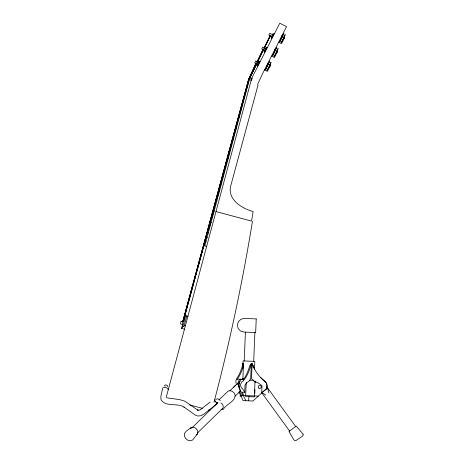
<?xml version="1.0" encoding="UTF-8"?>
<svg xmlns="http://www.w3.org/2000/svg" width="464" height="464" viewBox="0 0 464 464"><rect width="100%" height="100%" fill="white"/><g stroke="black" fill="none" stroke-linecap="round" stroke-linejoin="round"><path stroke-width="0.7" d="M242.869 365.789L243.072 360.905L254.829 361.398L254.504 369.071M242.892 368.242L242.956 366.798M243.014 365.354L243.107 363.184A38.245 19.123 -87.6 0 1 238.096 376.397L236.565 378.752L235.84 380.903L236.315 384.743M243.107 363.184L243.42 365.591L242.887 378.369L242.266 379.297M244.209 360.951L245.415 332.131M243.739 395.496L242.266 392.208L244.731 392.312L245.038 384.934L246.703 382.846L249.557 380.66L250.676 378.694L251.314 363.527L249.661 365.852L248.965 368.312A38.245 19.123 -87.6 0 1 243.113 380.097M246.256 382.382L245.589 396.523L254.371 396.894L255.003 381.362M240.938 395.38L242.985 400.594L252.979 401.012L266.208 388.849L267.09 386.036L266.446 383.16L264.451 380.99A38.245 38.245 0 0 1 252.138 363.561L251.505 378.728L253.518 380.335L253.495 380.822L258.912 383.357L261.98 385.648L261.667 393.02M253.124 367.424L253.182 366.003M253.692 361.346L254.898 332.531M254.811 393.13L254.962 389.598M255.258 382.533L255.316 381.118M248.617 400.832L248.959 396.668M252.462 221.351C242.533 282.182 229.68 342.536 214.02 402.149M184.005 318.855L184.249 317.939M184.475 329.196L181.557 328.413L182.654 324.324M183.384 321.593L185.032 315.456L187.943 316.239M181.557 328.413L182.746 326.778L185.728 315.648M209.734 226.026L210.273 224.013M212.686 215.035L213.225 213.017M217.952 195.425L218.492 193.407M224.158 172.33L224.698 170.317M228.88 154.738L229.425 152.72M234.245 134.763L234.79 132.745M240.253 112.404L240.793 110.386M204.821 245.914L249.371 79.663M186.841 315.943L184.098 326.186L182.746 326.778M166.176 397.48L251.691 78.317L279.78 23.2L286.543 26.645L262.595 73.596L257.543 84.494M182.706 321.61L248.582 79.431L255.989 63.063M182.81 321.639L248.64 79.448L256.029 64.015M182.874 321.656L248.721 79.477L256.447 63.411M183.025 321.697L248.872 79.53L256.267 63.185M244.313 97.046L183.379 321.047L248.959 79.564L256.551 64.026M244.69 95.648L246.21 90.068M246.587 88.67L248.489 81.693M243.42 365.591L242.724 368.051A38.245 19.123 -87.6 0 1 236.872 379.836L238.328 379.129L243.472 379.349M258.042 85.022L230.364 187.259C228.369 200.245 242.33 208.58 253.112 211.555L251.546 221.102L215.986 211.578M248.768 79.495L256.174 63.139M256.151 63.922L249.354 78.944L256.685 63.522M256.952 62.089L263.111 49.225M257.062 62.124L263.216 49.259M256.586 63.469L248.89 79.541L256.511 64.003M257.201 62.182L263.355 49.329M257.3 62.234L263.146 50.031M248.681 79.46L256.314 63.922M257.224 61.967L263.279 49.665M264.19 47.711L270.245 35.409M270.437 35.502L257.143 62.71L263.506 49.776M264.138 48.482L270.466 35.531M257.433 66.213L260.02 61.149M264.492 52.362L267.078 47.293M271.55 38.512L274.137 33.443M197.681 433.469L192.775 439.918L189.979 440.8L187.549 440.069L185.484 438.271L184.347 435.882L184.44 433.538L186.128 431.218L191.069 427.692M233.322 387.701L235.584 385.213L237.22 384.285L240.079 381.483M219.002 399.852L228.126 391.14L230.069 390.659L232.261 391.314L234.123 392.938L235.149 395.096C235.416 401.714 226.142 404.034 223.41 409.167M191.528 428.289L217.964 402.445M229.883 390.787L235.584 385.213M234.981 396.279L240.166 391.216L238.531 384.337L239.488 383.403M197.67 432.773L222.546 408.448M210.186 402.039L200.465 409.602L199.363 410.176L197.49 409.915L198.192 410.396L184.759 401.145L179.44 399.574L166.941 397.839M214.426 400.02L217.135 403.75L203.534 414.34L200.883 415.721L197.803 416.046L195.437 415.181L183.97 407.056L184.695 407.549C177.834 402.224 166.002 407.601 161.054 399.806L160.846 396.453L162.655 388.281A2.848 1.45 12.5 0 1 165.909 387.62A2.848 1.45 12.5 0 1 168.159 389.702M262.421 392.092L267.653 388.293L266.4 386.564M215.673 399.429L217.477 398.808L219.339 399.376L220.278 400.797M239.76 391.326L240.166 391.216M242.463 379.152L243.78 379.21M221.113 409.787L223.056 409.306M242.341 378.346L244.563 378.438M249.388 380.161L253.883 380.347M240.108 395.345L258.309 396.111M240.068 396.297L241.06 396.337M245.613 92.423L245.468 92.974M242.167 105.253L242.307 105.879L242.022 105.804M239.018 116.986L239.163 117.612L238.873 117.531M235.967 128.348L236.118 128.975L235.816 128.893M233.212 138.608L233.369 139.241L233.061 139.159M230.451 148.874L230.614 149.507L230.306 149.42M227.992 158.038L228.16 158.671L227.847 158.584M225.632 166.831L225.806 167.469L225.481 167.382M223.364 175.264L223.544 175.902L223.219 175.81M221.2 183.326L221.531 183.413L221.38 183.964L221.05 183.877M219.228 190.658L219.565 190.745L219.42 191.296L219.083 191.209M217.361 197.623L217.697 197.71L217.552 198.261L217.216 198.169M215.493 204.583L215.835 204.676L215.685 205.227L215.342 205.134M213.817 210.818L214.165 210.911L214.014 211.456L213.666 211.364M212.239 216.682L212.593 216.775L212.442 217.326L212.094 217.233M210.766 222.181L211.12 222.273L210.969 222.824L210.615 222.732M209.386 227.308L209.74 227.406L209.595 227.957L209.241 227.859M208.011 232.441L208.365 232.539L208.22 233.09L207.86 232.992M206.729 237.208L207.089 237.301L206.944 237.852L206.579 237.759M205.546 241.605L205.912 241.703L205.767 242.254L205.401 242.156M204.456 245.816L206.654 246.401M184.341 325.293L185.438 325.589M189.84 404.956L202.304 408.297M208.539 409.967L209.925 410.338M281.938 35.687L282.895 36.175M281.828 35.902L282.785 36.389M273.789 34.121L272.942 33.692L271.051 37.398L271.898 37.828M272.472 34.614L269.764 33.24L268.818 35.096L271.527 36.476M272.438 34.684L273.284 35.113M271.492 36.54L272.339 36.969M278.609 42.212L281.486 43.68L284.078 38.587A1.612 1.612 0 0 0 283.997 36.975M274.879 49.538L275.836 50.025M274.769 49.752L275.726 50.24M266.73 47.978L265.884 47.543L263.993 51.249L264.84 51.684M266.226 48.969L262.705 47.09L261.76 48.946L264.468 50.327M264.434 50.39L265.28 50.82M271.55 56.063L274.427 57.53L277.02 52.438A1.612 1.612 0 0 0 276.938 50.831M267.821 63.388L268.778 63.881M259.672 61.828L258.825 61.399L256.934 65.105L257.781 65.534M258.355 62.321L255.647 60.941L254.701 62.802L257.41 64.183M258.32 62.391L259.167 62.82M257.375 64.241L258.222 64.676M264.492 69.919L267.368 71.381L269.961 66.294A1.612 1.612 0 0 0 269.88 64.682M265.82 395.108L261.841 392.515M260.478 377.331L264.451 380.99A5.696 5.696 0 0 1 266.208 388.849M215.806 401.905L214.438 400.391L214.583 400.681M266.609 386.506L295.701 426.549M261.731 392.706L289.559 431.015M243.258 395.479L245.903 400.716M216.166 402.433L216.311 402.729M267.653 388.293L268.894 392.875M244.731 392.312L242.626 388.832L241.338 387.805L240.416 384.917L241.576 382.116L242.95 381.199L246.303 376.739A38.245 19.123 -87.6 0 0 251.314 363.527M242.759 395.456L239.285 387.718A5.696 2.848 -87.6 0 1 242.104 379.291M239.708 391.535L241.442 395.403M238.983 392.068L240.456 395.363M252.138 363.561L254.26 368.532M238.531 384.337L239.012 387.939M269.706 66.161A1.328 1.328 0 0 1 269.248 66.671M267.339 64.954A1.328 1.328 0 0 1 268.453 64.235M269.77 64.896A1.612 1.612 0 0 1 269.851 66.509M269.532 65.053A1.328 1.328 0 0 1 269.137 66.886M267.09 65.842A1.328 1.328 0 0 1 268.343 64.45M269.282 65.32A1.137 1.137 0 0 1 268.952 66.897M267.194 66.004A1.137 1.137 0 0 1 267.316 65.424M276.695 50.982A1.328 1.328 0 0 1 276.764 52.31M276.828 51.046A1.612 1.612 0 0 1 276.909 52.652M276.799 51.852A1.328 1.328 0 0 1 275.541 53.25M274.357 52.647A1.328 1.328 0 0 1 275.401 50.599M276.341 51.469A1.137 1.137 0 0 1 276.01 53.041M274.433 52.71A1.137 1.137 0 0 1 274.769 51.133M283.753 37.132A1.328 1.328 0 0 1 283.365 38.964M281.457 37.253A1.328 1.328 0 0 1 282.57 36.528M283.887 37.19A1.612 1.612 0 0 1 283.968 38.802M283.643 37.346A1.328 1.328 0 0 1 282.599 39.394M281.416 38.79A1.328 1.328 0 0 1 282.46 36.743M281.491 38.854A1.137 1.137 0 0 1 282.385 37.103M283.4 37.619A1.137 1.137 0 0 1 283.463 38.756M165.155 386.245A1.52 0.771 12.5 0 1 164.981 385.108A1.52 0.771 12.5 0 1 167.081 385.358A1.52 0.771 12.5 0 1 167.255 386.495M190.223 428.562A4.553 3.48 45.6 0 1 196.26 428.806A4.553 3.48 45.6 0 1 196.568 434.89M216.908 403.506A3.793 2.9 45.6 0 1 217.616 402.781M220.899 402.92A3.793 2.9 45.6 0 1 222.198 408.784M237.765 384.076A5.696 2.848 -87.6 0 1 240.793 379.233M256.227 318.913L255.658 332.56L243.902 332.067L240.526 331.012L238.131 328.408L237.359 324.957L238.421 321.581L241.019 319.191L244.47 318.42L256.227 318.913M303.154 434.246L303.033 435.383L302.331 436.276L295.696 440.713L294.582 440.481L293.758 439.692L288.95 431.456L296.316 426.103L303.154 434.246M181.024 321.616L180.513 323.518L180.769 324.04L182.213 324.429L182.949 321.68L181.505 321.291L181.024 321.616M252.062 78.416L251.569 80.249L249.006 79.564A1.897 1.897 0 0 1 251.326 78.225L252.062 78.416M270.993 62.391L269.427 66.503L266.945 70.331L269.317 66.717L270.993 62.391M278.052 48.534L276.486 52.647L274.004 56.475L276.376 52.867L278.052 48.534M285.111 34.684L283.545 38.796L281.062 42.624L283.434 39.011L285.111 34.684M265.773 69.153L265.594 69.641C270.489 59.05 271.713 57.374 265.773 69.153M272.832 55.297L272.652 55.784C277.547 45.199 278.771 43.517 272.832 55.297M279.891 41.447L279.711 41.934C284.606 31.343 285.83 29.667 279.891 41.447M258.935 388.153A1.52 1.52 0 0 0 261.267 386.935A1.52 1.52 0 0 0 259.045 385.526A1.52 1.52 0 0 0 258.935 388.153"/></g></svg>
